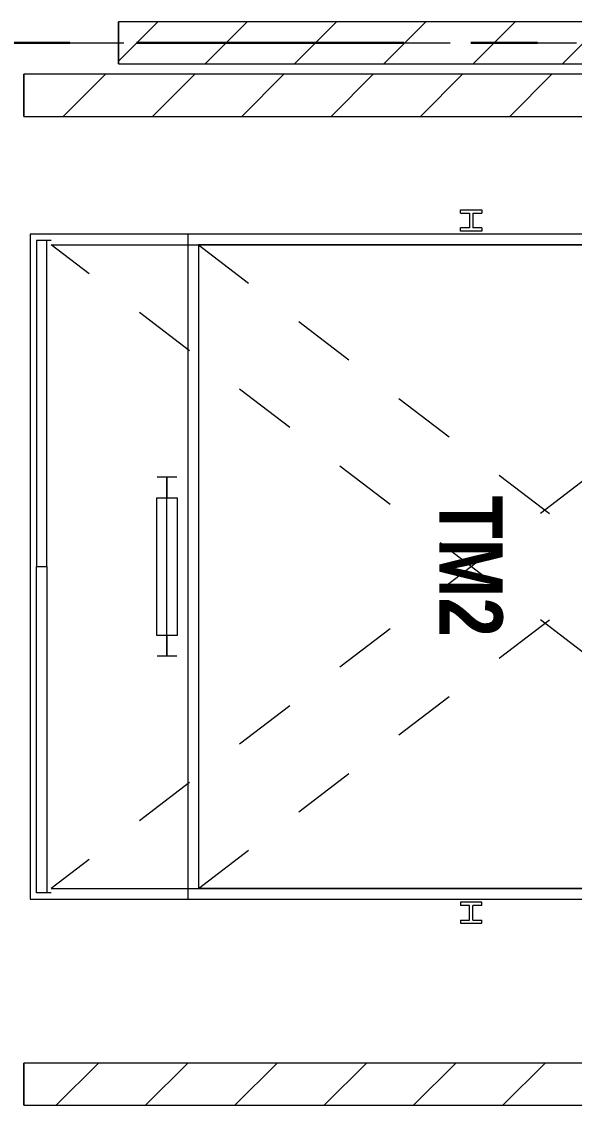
# Model space of a CAD drawing. Header units: millimetres. Extents: x -4000 to 187956, y -58990 to 162485.
# Drawn here: x 123090 to 125715, y 10400 to 15550 of the extents above; entities that cross this region are included whole.
import ezdxf

# ---------------------------------------------------------------- set-up
doc = ezdxf.new("R2010")
doc.units = ezdxf.units.MM
for name, pattern in [('Dash', [600, 300, -300]), ('Dash_2_', [635, 317.5, -317.5]), ('Grid Line', [2222.5, 1270, -317.5, 317.5, -317.5]), ('Grid Line 12_5mm', [2150, 1250, -300, 300, -300])]:
    doc.linetypes.add(name, pattern=pattern)
for name, color, linetype, lineweight in [('A-ANNO-NOTE', 131, 'Continuous', 9), ('A-DETL-GENF', 92, 'Continuous', 9), ('A-DOOR', 31, 'Continuous', 13), ('A-DOOR-HDLN', 31, 'Dash_2_', 13), ('A-WALL', 113, 'Continuous', 13), ('A-WALL-PATT', 111, 'Continuous', 13), ('S-GRID', 1, 'Continuous', 30)]:
    doc.layers.add(name, color=color, linetype=linetype, lineweight=lineweight)
doc.styles.add('Arial_B', font='arialbd.ttf', dxfattribs={"width": 0.8, "height": 300})
pattern_1 = [(45, (0, 0), (-212.13203, 212.13203), [])]

# ---------------------------------------------------------------- blocks, each defined once
blk = doc.blocks.new('VSC-THANG MÁY 2 - 3060x4090-335206-0_000')
at = {"layer": 'A-DETL-GENF', "color": 250}
for p, q in [((-1620, 2390), (-1605, 2390)), ((-1620, 2290), (-1620, 2390)), ((-1605, 2347.5), (-1605, 2390)), ((-1535, 2390), (-1535, 2347.5)), ((-1535, 2390), (-1520, 2390)), ((-1520, 2390), (-1520, 2290)), ((1670, 2390), (1670, 2290)), ((1685, 2390), (1670, 2390)), ((1685, 2390), (1685, 2347.5)), ((1770, 2390), (1755, 2390)), ((1755, 2347.5), (1755, 2390)), ((1770, 2290), (1770, 2390)), ((-1605, 2347.5), (-1535, 2347.5)), ((-1605, 2290), (-1605, 2332.5)), ((-1605, 2332.5), (-1535, 2332.5)), ((-1535, 2332.5), (-1535, 2290)), ((1755, 2347.5), (1685, 2347.5)), ((1755, 2332.5), (1685, 2332.5)), ((1685, 2332.5), (1685, 2290)), ((1755, 2290), (1755, 2332.5)), ((-1605, 2290), (-1620, 2290)), ((-1520, 2290), (-1535, 2290)), ((1670, 2290), (1685, 2290)), ((1755, 2290), (1770, 2290))]:
    blk.add_line(p, q, dxfattribs=at)
at = {"layer": 'A-DOOR-HDLN', "linetype": 'Continuous', "lineweight": 9}
for p, q in [((-1505, 4385), (-1505, 245)), ((1655, 245), (1655, 4385)), ((-1455, 345), (-1455, 4335)), ((1605, 345), (1605, 4335)), ((-1475, 345), (-1475, 325)), ((75, 325), (-1475, 325)), ((-1475, 325), (-1475, 275)), ((75, 275), (75, 325)), ((75, 325), (1625, 325)), ((75, 275), (75, 325)), ((1625, 345), (1625, 325)), ((1625, 325), (1625, 275)), ((-1475, 275), (75, 275)), ((1625, 275), (75, 275)), ((-1505, 245), (1655, 245))]:
    blk.add_line(p, q, dxfattribs=at)
at = {"layer": 'A-DOOR-HDLN', "color": 5, "linetype": 'Dash', "lineweight": 15}
for p, q in [((-1455, 4335), (1605, 345)), ((1605, 4335), (-1455, 345))]:
    blk.add_line(p, q, dxfattribs=at)
blk = doc.blocks.new('VSC-THANG MÁY 2 - 3060x4090-V704-0_000')
at = {"layer": 'A-DOOR', "lineweight": 9}
blk.add_line((1605, 4335), (-1455, 4335), dxfattribs=at)
at = {"layer": 'A-DOOR-HDLN', "linetype": 'Continuous', "lineweight": 9}
for p, q in [((400, 4535), (-250, 4535)), ((-250, 4535), (-250, 4435)), ((400, 4435), (400, 4535)), ((-350, 4438.1), (-350, 4531.9)), ((-250, 4485), (-350, 4485)), ((-350, 4485), (500, 4485)), ((500, 4485), (400, 4485)), ((500, 4438.1), (500, 4531.9)), ((-250, 4435), (400, 4435)), ((1655, 4385), (-1505, 4385)), ((-1505, 4385), (-1505, 245)), ((1655, 245), (1655, 4385)), ((-1455, 345), (-1455, 4335)), ((1605, 345), (1605, 4335))]:
    blk.add_line(p, q, dxfattribs=at)
at = {"layer": 'A-DOOR-HDLN', "color": 5, "linetype": 'Dash', "lineweight": 15}
for p, q in [((-1455, 4335), (1605, 345)), ((1605, 4335), (-1455, 345))]:
    blk.add_line(p, q, dxfattribs=at)
blk = doc.blocks.new('CMF2_NHAXUONG_A_rvt-1-0_000')
at = {"layer": 'A-WALL-PATT', "lineweight": 9}
h = blk.add_hatch(dxfattribs=at)
h.set_pattern_fill('FP_13', color=250, style=0, pattern_type=2)
h.set_pattern_definition(pattern_1)
h.paths.add_polyline_path([(152249.8, 15350), (158049.5, 15350), (158049.5, 15550), (152249.8, 15550)])
h.paths.add_polyline_path([(123550, 15350), (149249.8, 15350), (149249.8, 15550), (123550, 15550)])
h = blk.add_hatch(dxfattribs=at)
h.set_pattern_fill('FP_13', color=250, style=0, pattern_type=2)
h.set_pattern_definition(pattern_1)
h.paths.add_polyline_path([(128049.8, 15100), (128049.8, 15300), (123100, 15300), (123100, 15100)])
h = blk.add_hatch(dxfattribs=at)
h.set_pattern_fill('FP_13', color=250, style=0, pattern_type=2)
h.set_pattern_definition(pattern_1)
h.paths.add_polyline_path([(123100, 10400), (128149.8, 10400), (128149.8, 10600), (123100, 10600)])
at = {"layer": 'A-WALL', "color": 90, "lineweight": 15}
for p, q in [((149249.8, 15550), (123550, 15550)), ((123550, 15550), (123550, 15350)), ((123550, 15350), (128149.8, 15350)), ((128049.8, 15300), (123100, 15300)), ((123100, 15300), (123100, 15100)), ((123100, 15100), (128049.8, 15100)), ((128149.8, 10600), (123100, 10600)), ((123100, 10600), (123100, 10400)), ((123100, 10400), (128149.8, 10400))]:
    blk.add_line(p, q, dxfattribs=at)
at = {"layer": 'A-WALL', "color": 35, "lineweight": 15}
for p, q in [((149249.8, 15550), (123550, 15550)), ((123550, 15350), (123550, 15550)), ((123550, 15350), (128149.8, 15350)), ((123100, 15100), (123100, 15300)), ((128049.8, 15300), (123100, 15300)), ((123100, 15100), (128049.8, 15100)), ((128149.8, 10600), (123100, 10600)), ((123100, 10400), (123100, 10600)), ((123100, 10400), (128149.8, 10400))]:
    blk.add_line(p, q, dxfattribs=at)
at = {"layer": 'S-GRID', "linetype": 'Grid Line 12_5mm', "lineweight": 9}
blk.add_line((-824.3, 15450), (183641.1, 15450), dxfattribs=at)
at = {"layer": 'A-DOOR', "color": 250, "lineweight": 9}
for name, p, rotation in [('VSC-THANG MÁY 2 - 3060x4090-335206-0_000', (122885, 13035), 269.9999999999999), ('VSC-THANG MÁY 2 - 3060x4090-V704-0_000', (128264.8, 12885), 90)]:
    blk.add_blockref(name, p, dxfattribs=dict(at, rotation=rotation))
at = {"layer": 'A-ANNO-NOTE', "insert": (125374.3, 13297.6), "char_height": 300, "width": 827.341, "attachment_point": 1, "rotation": 270, "style": 'Arial_B'}
blk.add_mtext('TM2', dxfattribs=at)

msp = doc.modelspace()

# ---------------------------------------------------------------- block references
at = {"lineweight": 5}
msp.add_blockref('CMF2_NHAXUONG_A_rvt-1-0_000', (0, 0), dxfattribs=at)

# ---------------------------------------------------------------- next in the draw order: linework, layer by layer
at = {"layer": 'S-GRID', "linetype": 'Grid Line'}
msp.add_line((-824.3, 15450), (183641.1, 15450), dxfattribs=at)

doc.saveas('drawing.dxf')
